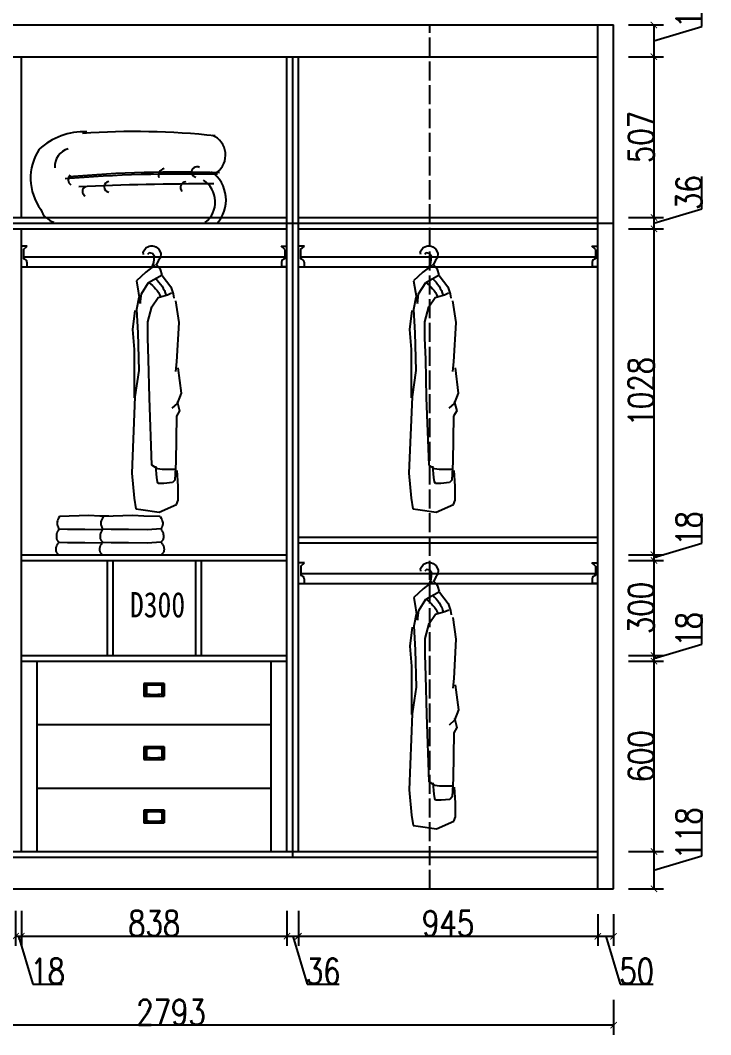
# Model space of a CAD drawing. Header units: millimetres. Extents: x 3255186 to 3429179, y -984851 to -941485.
# Drawn here: x 3334452 to 3336631, y -950054 to -946854 of the extents above; entities that cross this region are included whole.
import ezdxf

# ---------------------------------------------------------------- set-up
doc = ezdxf.new("R2010")
doc.units = ezdxf.units.MM
doc.header["$PDMODE"] = 35
doc.linetypes.add('ACAD_ISO02W100', pattern=[15, 12, -3])
doc.layers.add('图层2', color=7, linetype='Continuous')
doc.layers.add('钢筋', color=7, linetype='Continuous')
doc.styles.add('DIM_FONT', font='SIMPLEX.shx', dxfattribs={"width": 0.8})
doc.dimstyles.new('ISO-25', dxfattribs={"dimtxt": 80, "dimasz": 20, "dimexe": 30, "dimexo": 80, "dimtad": 1, "dimdec": 0, "dimtxsty": 'DIM_FONT', "dimblk": 'ARCHTICK', "dimcen": 2.5, "dimadec": 0, "dimazin": 0, "dimtfac": 1, "dimtdec": 0, "dimtmove": 1, "dimatfit": 3, "dimfxl": 80, "dimfxlon": 1, "dimarcsym": 0})
pattern_1 = [(45, (1305.171, -13759.847), (-2.245064, 2.245064), []), (45, (1305.171, -13758.2594), (-2.245064, 2.245064), [])]

# ---------------------------------------------------------------- blocks, each defined once
blk = doc.blocks.new('衣柜内拉手')
h = blk.add_hatch()
h.set_pattern_fill('STEEL', color=256, style=0)
h.set_pattern_definition(pattern_1)
h.paths.add_polyline_path([(-30, 0), (-40, 0), (-40, -50), (-30, -50)])
h = blk.add_hatch()
h.set_pattern_fill('STEEL', color=256, style=0)
h.set_pattern_definition(pattern_1)
h.paths.add_polyline_path([(40, 0), (30, 0), (30, -50), (40, -50)])
for p, q in [((-40, 0), (40, 0)), ((-40, 0), (-40, -50)), ((-30, 0), (-30, -50)), ((30, 0), (30, -50)), ((40, 0), (40, -50)), ((40, -50), (-40, -50))]:
    blk.add_line(p, q)
for centre, start, end in [((0, -257.6), 83.1787, 96.8213), ((0, 208.1), 263.1787, 276.8213)]:
    blk.add_arc(centre, 252.6, start, end)
blk = doc.blocks.new('A$C77B04BD4')
at = {"color": 8}
for p, q in [((119.2, 821.5), (109.8, 834.9)), ((71.5, 830.8), (64, 817.4)), ((64, 817.4), (65, 803)), ((65, 803), (71.5, 794.8)), ((83.6, 807.1), (90.2, 816.4)), ((85.5, 787.6), (83.6, 807.1)), ((90.2, 816.4), (100.5, 818.4)), ((100.5, 818.4), (105.4, 813.1)), ((118, 813.1), (119.2, 821.5)), ((64.9, 765.6), (79.8, 782.1)), ((71.5, 794.8), (77.1, 781.4)), ((77.1, 781.4), (77.3, 779.4)), ((82.3, 779.4), (111, 757.4)), ((90, 776), (85.5, 787.6)), ((59.9, 746.4), (32.4, 710.8)), ((59.9, 749.2), (64.9, 765.6)), ((102.3, 724.5), (59.9, 749.2)), ((111, 757.4), (141, 730)), ((32.4, 710.8), (24.9, 688.8)), ((124.7, 688.8), (102.3, 724.5)), ((141, 730), (128.5, 658.6)), ((24.9, 688.8), (22.4, 675.1)), ((42.4, 686.1), (29.9, 691.6)), ((72.3, 677.8), (42.4, 686.1)), ((92.3, 647.7), (72.3, 677.8)), ((128.5, 658.6), (124.7, 688.8)), ((133.5, 677.8), (141, 639.4)), ((17.5, 666.9), (7.5, 598.3)), ((104.8, 601), (92.3, 647.7)), ((141, 639.4), (136, 565.4)), ((145.9, 636.7), (153.4, 576.3)), ((7.5, 598.3), (14.7, 474.2)), ((104.8, 548.9), (104.8, 601)), ((153.4, 576.3), (148.4, 513.2)), ((102.3, 483), (104.8, 548.9)), ((136, 565.4), (133.5, 447.4)), ((148.4, 513.2), (148.4, 422.7)), ((99.2, 360.7), (102.3, 483)), ((9.7, 455), (0, 376)), ((14.7, 474.2), (17.2, 444)), ((133.5, 447.4), (145.4, 363.5)), ((148.4, 422.7), (147.9, 360.7)), ((0, 376), (12.5, 343.1)), ((91.7, 148.2), (99.2, 360.7)), ((145.4, 363.5), (155.4, 123.5)), ((11.9, 349.8), (4.4, 319.6)), ((12.5, 343.1), (29.4, 327.8)), ((4.4, 319.6), (14.4, 303.1)), ((14.4, 303.1), (16.9, 159.1)), ((9.4, 82.3), (11.9, 131.7)), ((16.9, 159.1), (19.4, 101.5)), ((19.4, 134.4), (59.3, 134.4)), ((59.3, 134.4), (74.3, 137.2)), ((74.3, 137.2), (91.7, 148.2)), ((76.8, 109.7), (79.3, 145.4)), ((19.4, 101.5), (26.9, 93.3)), ((71.8, 90.5), (74.3, 96)), ((74.3, 96), (76.8, 109.7)), ((155.4, 123.5), (147.9, 43.9)), ((9.4, 38.4), (9.4, 82.3)), ((26.9, 93.3), (54.3, 90.5)), ((54.3, 90.5), (71.8, 90.5)), ((14.4, 24.7), (9.4, 38.4)), ((147.9, 43.9), (142.9, 11)), ((69.3, 0), (14.4, 24.7)), ((126.6, 8.2), (69.3, 0)), ((142.9, 11), (126.6, 8.2))]:
    blk.add_line(p, q, dxfattribs=at)
for centre, radius, start, end in [((93, 811.1), 29.1, 54.7002, 137.5506), ((146, 658.6), 101.7, 129.6668, 165.604), ((160.1, 637.2), 104.7, 123.5053, 155.8861)]:
    blk.add_arc(centre, radius, start, end, dxfattribs=at)
blk = doc.blocks.new('104')
at = {"color": 8}
for centre, radius, start, end in [((55336.2, -7039.6), 206.5, 87.3695, 132.903), ((55499.8, -9168), 2335.7, 83.8146, 94.1119), ((55715.9, -6906.5), 67.9, 306.6601, 66.3783), ((55337.2, -6979.7), 168.5, 147.1638, 215.8516), ((55302.2, -6941.5), 56.8, 105.169, 185.275), ((55692.8, -6959.8), 16.4, 58.1614, 259.3401), ((55647.5, -11404), 4437.8, 88.5712, 94.7848), ((55306.1, -6984.4), 18.8, 130.1605, 236.1976), ((55630.4, -10932.7), 3972.3, 88.0604, 94.9299), ((55594.2, -6970.9), 22.1, 101.5199, 197.5481), ((55675.4, -7048.4), 110, 317.5261, 54.1266), ((55713.6, -15438.6), 8441.1, 89.77661, 92.66784), ((55348.2, -7020.9), 16, 117.8964, 242.1036), ((55417.1, -7006.7), 16.7, 94.7612, 265.2388), ((55659.1, -7008.6), 17.7, 93.2747, 224.2268), ((55669.4, -7054.4), 82.2, 307.8614, 56.4327), ((55263.9, -7054.2), 67.7, 200.9054, 251.4338)]:
    blk.add_arc(centre, radius, start, end, dxfattribs=at)
blk = doc.blocks.new('nmi')
at = {"color": 8}
for p, q in [((52110.9, -6815.1), (52154.7, -6814)), ((52154.7, -6814), (52183.9, -6812.3)), ((52183.9, -6812.3), (52262.1, -6815.1)), ((52247.6, -6814.6), (52270.9, -6814)), ((52270.9, -6814), (52300.1, -6812.3)), ((52300.1, -6812.3), (52378.3, -6815.1)), ((52104.1, -6832), (52104, -6834)), ((52104, -6834), (52104.2, -6835.8)), ((52104.6, -6829.6), (52104.1, -6832)), ((52104.2, -6835.8), (52104.5, -6837.5)), ((52104.5, -6837.5), (52105, -6839)), ((52105.4, -6826.9), (52104.6, -6829.6)), ((52105, -6839), (52105.6, -6840.6)), ((52106.7, -6823.6), (52105.4, -6826.9)), ((52105.6, -6840.6), (52106.2, -6842)), ((52108.5, -6819.7), (52106.7, -6823.6)), ((52110.9, -6815.1), (52108.5, -6819.7)), ((52262.1, -6815.1), (52264.5, -6819.7)), ((52264.5, -6819.7), (52266.3, -6823.6)), ((52266.3, -6823.6), (52267.5, -6826.9)), ((52267.3, -6840.6), (52266.7, -6842)), ((52267.9, -6839), (52267.3, -6840.6)), ((52267.5, -6826.9), (52268.4, -6829.6)), ((52268.4, -6837.5), (52267.9, -6839)), ((52268.4, -6829.6), (52268.8, -6832)), ((52268.7, -6835.8), (52268.4, -6837.5)), ((52268.9, -6834), (52268.7, -6835.8)), ((52268.8, -6832), (52268.9, -6834)), ((52378.3, -6815.1), (52380.7, -6819.7)), ((52380.7, -6819.7), (52382.5, -6823.6)), ((52382.5, -6823.6), (52383.8, -6826.9)), ((52383.6, -6840.6), (52383, -6842)), ((52384.1, -6839), (52383.6, -6840.6)), ((52383.8, -6826.9), (52384.6, -6829.6)), ((52384.6, -6837.5), (52384.1, -6839)), ((52384.6, -6829.6), (52385, -6832)), ((52385, -6835.8), (52384.6, -6837.5)), ((52385, -6832), (52385.1, -6834)), ((52385.1, -6834), (52385, -6835.8)), ((52102.6, -6865.9), (52102.5, -6867.3)), ((52102.5, -6867.3), (52102.5, -6868.6)), ((52102.5, -6868.6), (52102.5, -6869.8)), ((52102.7, -6863.2), (52102.6, -6864.6)), ((52102.6, -6864.6), (52102.6, -6865.9)), ((52102.9, -6861.9), (52102.7, -6863.2)), ((52103.1, -6860.6), (52102.9, -6861.9)), ((52103.5, -6859.3), (52103.1, -6860.6)), ((52103.9, -6858), (52103.5, -6859.3)), ((52104.5, -6856.8), (52103.9, -6858)), ((52105.2, -6855.6), (52104.5, -6856.8)), ((52105.9, -6854.5), (52105.2, -6855.6)), ((52106.5, -6853.3), (52105.9, -6854.5)), ((52106.2, -6842), (52106.8, -6843.5)), ((52107.2, -6852.2), (52106.5, -6853.3)), ((52106.8, -6843.5), (52107.4, -6844.8)), ((52107.7, -6851.1), (52107.2, -6852.2)), ((52107.4, -6844.8), (52107.8, -6846.2)), ((52108, -6849.9), (52107.7, -6851.1)), ((52107.8, -6846.2), (52108.1, -6847.5)), ((52108.2, -6848.7), (52108, -6849.9)), ((52108.1, -6847.5), (52108.2, -6848.7)), ((52108.1, -6848.1), (52145.5, -6850.6)), ((52145.5, -6850.6), (52194.8, -6850.1)), ((52194.8, -6850.1), (52241.2, -6850.1)), ((52241.2, -6850.1), (52265.2, -6848.9)), ((52265.1, -6846.2), (52264.8, -6847.5)), ((52264.8, -6847.5), (52264.8, -6848.7)), ((52264.8, -6848.7), (52264.9, -6849.9)), ((52264.9, -6849.9), (52265.3, -6851.1)), ((52265.6, -6844.8), (52265.1, -6846.2)), ((52265.1, -6850.6), (52311, -6850.1)), ((52265.3, -6851.1), (52265.8, -6852.2)), ((52266.1, -6843.5), (52265.6, -6844.8)), ((52265.8, -6852.2), (52266.4, -6853.3)), ((52266.7, -6842), (52266.1, -6843.5)), ((52266.4, -6853.3), (52267.1, -6854.5)), ((52267.1, -6854.5), (52267.8, -6855.6)), ((52267.8, -6855.6), (52268.4, -6856.8)), ((52268.4, -6856.8), (52269, -6858)), ((52269, -6858), (52269.5, -6859.3)), ((52269.5, -6859.3), (52269.8, -6860.6)), ((52269.8, -6860.6), (52270.1, -6861.9)), ((52270.1, -6861.9), (52270.2, -6863.2)), ((52270.2, -6863.2), (52270.3, -6864.6)), ((52270.3, -6864.6), (52270.4, -6865.9)), ((52270.4, -6865.9), (52270.4, -6867.3)), ((52270.4, -6867.3), (52270.4, -6868.6)), ((52270.4, -6868.6), (52270.4, -6869.8)), ((52311, -6850.1), (52357.4, -6850.1)), ((52357.4, -6850.1), (52381.5, -6848.9)), ((52381.1, -6847.5), (52381, -6848.7)), ((52381, -6848.7), (52381.2, -6849.9)), ((52381.4, -6846.2), (52381.1, -6847.5)), ((52381.2, -6849.9), (52381.5, -6851.1)), ((52381.8, -6844.8), (52381.4, -6846.2)), ((52381.5, -6851.1), (52382, -6852.2)), ((52382.4, -6843.5), (52381.8, -6844.8)), ((52382, -6852.2), (52382.6, -6853.3)), ((52383, -6842), (52382.4, -6843.5)), ((52382.6, -6853.3), (52383.3, -6854.5)), ((52383.3, -6854.5), (52384, -6855.6)), ((52384, -6855.6), (52384.7, -6856.8)), ((52384.7, -6856.8), (52385.3, -6858)), ((52385.3, -6858), (52385.7, -6859.3)), ((52385.7, -6859.3), (52386.1, -6860.6)), ((52386.1, -6860.6), (52386.3, -6861.9)), ((52386.3, -6861.9), (52386.5, -6863.2)), ((52386.5, -6863.2), (52386.6, -6864.6)), ((52386.6, -6864.6), (52386.6, -6865.9)), ((52386.6, -6865.9), (52386.6, -6867.3)), ((52386.6, -6867.3), (52386.6, -6868.6)), ((52386.6, -6868.6), (52386.6, -6869.8)), ((52102, -6895), (52101.6, -6896.2)), ((52102.4, -6893.8), (52102, -6895)), ((52102.9, -6892.7), (52102.4, -6893.8)), ((52102.5, -6869.8), (52102.6, -6871.1)), ((52102.6, -6871.1), (52102.6, -6872.3)), ((52102.6, -6872.3), (52102.7, -6873.4)), ((52102.7, -6873.4), (52102.9, -6874.5)), ((52102.9, -6874.5), (52103.1, -6875.5)), ((52103.5, -6891.5), (52102.9, -6892.7)), ((52103.1, -6875.5), (52103.5, -6876.5)), ((52103.5, -6876.5), (52103.9, -6877.4)), ((52104.2, -6890.4), (52103.5, -6891.5)), ((52103.9, -6877.4), (52104.5, -6878.3)), ((52105, -6889.4), (52104.2, -6890.4)), ((52104.5, -6878.3), (52105.2, -6879.1)), ((52105.8, -6888.3), (52105, -6889.4)), ((52105.2, -6879.1), (52105.9, -6879.9)), ((52106.5, -6887.3), (52105.8, -6888.3)), ((52105.9, -6879.9), (52106.5, -6880.6)), ((52106.5, -6880.6), (52107.1, -6881.4)), ((52107.1, -6886.3), (52106.5, -6887.3)), ((52107.1, -6881.4), (52107.6, -6882.1)), ((52107.6, -6885.4), (52107.1, -6886.3)), ((52107.6, -6882.1), (52108, -6882.9)), ((52108, -6884.5), (52107.6, -6885.4)), ((52108, -6882.9), (52108.1, -6883.7)), ((52108.1, -6883.7), (52108, -6884.5)), ((52108.1, -6883.6), (52145.5, -6886.1)), ((52145.5, -6886.1), (52194.8, -6885.5)), ((52194.8, -6885.5), (52241.2, -6885.5)), ((52241.2, -6885.5), (52265.2, -6884.4)), ((52265, -6882.9), (52264.8, -6883.7)), ((52264.8, -6883.7), (52265, -6884.5)), ((52265.3, -6882.1), (52265, -6882.9)), ((52265, -6884.5), (52265.3, -6885.4)), ((52265.8, -6881.4), (52265.3, -6882.1)), ((52265.3, -6885.4), (52265.8, -6886.3)), ((52265.7, -6886.1), (52311, -6885.5)), ((52266.4, -6880.6), (52265.8, -6881.4)), ((52265.8, -6886.3), (52266.5, -6887.3)), ((52267.1, -6879.9), (52266.4, -6880.6)), ((52266.5, -6887.3), (52267.2, -6888.3)), ((52267.8, -6879.1), (52267.1, -6879.9)), ((52267.2, -6888.3), (52267.9, -6889.4)), ((52268.4, -6878.3), (52267.8, -6879.1)), ((52267.9, -6889.4), (52268.7, -6890.4)), ((52269, -6877.4), (52268.4, -6878.3)), ((52268.7, -6890.4), (52269.4, -6891.5)), ((52269.5, -6876.5), (52269, -6877.4)), ((52269.4, -6891.5), (52270, -6892.7)), ((52269.8, -6875.5), (52269.5, -6876.5)), ((52270.1, -6874.5), (52269.8, -6875.5)), ((52270, -6892.7), (52270.5, -6893.8)), ((52270.2, -6873.4), (52270.1, -6874.5)), ((52270.3, -6872.3), (52270.2, -6873.4)), ((52270.4, -6871.1), (52270.3, -6872.3)), ((52270.4, -6869.8), (52270.4, -6871.1)), ((52270.5, -6893.8), (52271, -6895)), ((52271, -6895), (52271.4, -6896.2)), ((52311, -6885.5), (52357.4, -6885.5)), ((52357.4, -6885.5), (52381.5, -6884.4)), ((52381.2, -6882.9), (52381.1, -6883.7)), ((52381.1, -6883.7), (52381.2, -6884.5)), ((52381.5, -6882.1), (52381.2, -6882.9)), ((52381.2, -6884.5), (52381.6, -6885.4)), ((52382, -6881.4), (52381.5, -6882.1)), ((52381.6, -6885.4), (52382.1, -6886.3)), ((52382.7, -6880.6), (52382, -6881.4)), ((52382.1, -6886.3), (52382.7, -6887.3)), ((52383.3, -6879.9), (52382.7, -6880.6)), ((52382.7, -6887.3), (52383.4, -6888.3)), ((52384, -6879.1), (52383.3, -6879.9)), ((52383.4, -6888.3), (52384.2, -6889.4)), ((52384.7, -6878.3), (52384, -6879.1)), ((52384.2, -6889.4), (52384.9, -6890.4)), ((52385.3, -6877.4), (52384.7, -6878.3)), ((52384.9, -6890.4), (52385.6, -6891.5)), ((52385.7, -6876.5), (52385.3, -6877.4)), ((52385.6, -6891.5), (52386.3, -6892.7)), ((52386.1, -6875.5), (52385.7, -6876.5)), ((52386.3, -6874.5), (52386.1, -6875.5)), ((52386.5, -6873.4), (52386.3, -6874.5)), ((52386.3, -6892.7), (52386.8, -6893.8)), ((52386.6, -6872.3), (52386.5, -6873.4)), ((52386.6, -6869.8), (52386.6, -6871.1)), ((52386.6, -6871.1), (52386.6, -6872.3)), ((52386.8, -6893.8), (52387.2, -6895)), ((52387.2, -6895), (52387.6, -6896.2)), ((52100.9, -6899.9), (52100.8, -6901.2)), ((52100.8, -6901.2), (52100.8, -6902.5)), ((52100.8, -6902.5), (52100.8, -6903.8)), ((52100.8, -6903.8), (52100.9, -6905.1)), ((52101.1, -6898.7), (52100.9, -6899.9)), ((52100.9, -6905.1), (52101.1, -6906.3)), ((52101.3, -6897.4), (52101.1, -6898.7)), ((52101.1, -6906.3), (52101.3, -6907.6)), ((52101.6, -6896.2), (52101.3, -6897.4)), ((52101.3, -6907.6), (52101.7, -6908.8)), ((52101.7, -6908.8), (52102.2, -6909.9)), ((52102.2, -6909.9), (52102.8, -6911)), ((52102.8, -6911), (52103.5, -6911.9)), ((52103.5, -6911.9), (52104.3, -6912.8)), ((52104.3, -6912.8), (52105.1, -6913.7)), ((52105.1, -6913.7), (52105.9, -6914.4)), ((52105.9, -6914.4), (52106.6, -6915.2)), ((52106.6, -6915.2), (52107.2, -6915.9)), ((52107.2, -6915.9), (52107.6, -6916.7)), ((52107.6, -6916.7), (52107.6, -6916.7)), ((52265.3, -6916.7), (52265.1, -6917.4)), ((52265.1, -6917.4), (52265.2, -6917.6)), ((52265.2, -6917.6), (52265.2, -6917.6)), ((52265.7, -6915.9), (52265.3, -6916.7)), ((52266.3, -6915.2), (52265.7, -6915.9)), ((52267, -6914.4), (52266.3, -6915.2)), ((52267.8, -6913.7), (52267, -6914.4)), ((52268.6, -6912.8), (52267.8, -6913.7)), ((52269.4, -6911.9), (52268.6, -6912.8)), ((52270.2, -6911), (52269.4, -6911.9)), ((52270.8, -6909.9), (52270.2, -6911)), ((52271.2, -6908.8), (52270.8, -6909.9)), ((52271.6, -6907.6), (52271.2, -6908.8)), ((52271.4, -6896.2), (52271.6, -6897.4)), ((52271.6, -6897.4), (52271.9, -6898.7)), ((52271.9, -6906.3), (52271.6, -6907.6)), ((52271.9, -6898.7), (52272, -6899.9)), ((52272.1, -6905.1), (52271.9, -6906.3)), ((52272, -6899.9), (52272.1, -6901.2)), ((52272.1, -6901.2), (52272.2, -6902.5)), ((52272.2, -6902.5), (52272.1, -6903.8)), ((52272.1, -6903.8), (52272.1, -6905.1)), ((52381.6, -6916.7), (52381.4, -6917.4)), ((52381.4, -6917.4), (52381.4, -6917.6)), ((52382, -6915.9), (52381.6, -6916.7)), ((52382.5, -6915.2), (52382, -6915.9)), ((52383.3, -6914.4), (52382.5, -6915.2)), ((52384.1, -6913.7), (52383.3, -6914.4)), ((52384.9, -6912.8), (52384.1, -6913.7)), ((52385.7, -6911.9), (52384.9, -6912.8)), ((52386.4, -6911), (52385.7, -6911.9)), ((52387, -6909.9), (52386.4, -6911)), ((52387.5, -6908.8), (52387, -6909.9)), ((52387.9, -6907.6), (52387.5, -6908.8)), ((52387.6, -6896.2), (52387.9, -6897.4)), ((52387.9, -6897.4), (52388.1, -6898.7)), ((52388.1, -6906.3), (52387.9, -6907.6)), ((52388.1, -6898.7), (52388.3, -6899.9)), ((52388.3, -6905.1), (52388.1, -6906.3)), ((52388.3, -6899.9), (52388.4, -6901.2)), ((52388.4, -6903.8), (52388.3, -6905.1)), ((52388.4, -6901.2), (52388.4, -6902.5)), ((52388.4, -6902.5), (52388.4, -6903.8))]:
    blk.add_line(p, q, dxfattribs=at)
blk = doc.blocks.new('_ArchTick')
at = {"color": 0, "linetype": 'ByBlock', "const_width": 0.15}
blk.add_lwpolyline([(-0.5, -0.5), (0.5, 0.5)], dxfattribs=at)
blk = doc.blocks.new('*D82')
at = {"color": 0, "lineweight": -2, "ltscale": 5}
for p, q in [((3334437.3, -949663.6), (3334437.3, -949773.6)), ((3334455.3, -949663.6), (3334455.3, -949773.6)), ((3334437.3, -949743.6), (3334455.3, -949743.6)), ((3334446.3, -949743.6), (3334491.6, -949894.5)), ((3334491.6, -949894.5), (3334584.3, -949894.5))]:
    blk.add_line(p, q, dxfattribs=at)
at = {"layer": 'Defpoints', "color": 0, "ltscale": 5}
for p in [(3334437.3, -949476), (3334455.3, -949476), (3334455.3, -949743.6)]:
    blk.add_point(p, dxfattribs=at)
at = {"color": 0, "lineweight": -2, "ltscale": 5, "xscale": 20, "yscale": 20, "zscale": 20, "rotation": 180}
blk.add_blockref('_ArchTick', (3334437.3, -949743.6), dxfattribs=at)
at = {"color": 0, "lineweight": -2, "ltscale": 5, "xscale": 20, "yscale": 20, "zscale": 20}
blk.add_blockref('_ArchTick', (3334455.3, -949743.6), dxfattribs=at)
at = {"color": 0, "ltscale": 5, "insert": (3334538, -949853.9), "char_height": 80, "attachment_point": 5, "style": 'DIM_FONT'}
blk.add_mtext('18', dxfattribs=at)
blk = doc.blocks.new('*D83')
at = {"color": 0, "lineweight": -2, "ltscale": 5}
for p, q in [((3334455.3, -949663.6), (3334455.3, -949773.6)), ((3335293.5, -949663.6), (3335293.5, -949773.6)), ((3334455.3, -949743.6), (3335293.5, -949743.6))]:
    blk.add_line(p, q, dxfattribs=at)
at = {"layer": 'Defpoints', "color": 0, "ltscale": 5}
for p in [(3334455.3, -949476), (3335293.5, -949476), (3335293.5, -949743.6)]:
    blk.add_point(p, dxfattribs=at)
at = {"color": 0, "lineweight": -2, "ltscale": 5, "xscale": 20, "yscale": 20, "zscale": 20, "rotation": 180}
blk.add_blockref('_ArchTick', (3334455.3, -949743.6), dxfattribs=at)
at = {"color": 0, "lineweight": -2, "ltscale": 5, "xscale": 20, "yscale": 20, "zscale": 20}
blk.add_blockref('_ArchTick', (3335293.5, -949743.6), dxfattribs=at)
at = {"color": 0, "ltscale": 5, "insert": (3334874.4, -949702.9), "char_height": 80, "attachment_point": 5, "style": 'DIM_FONT'}
blk.add_mtext('838', dxfattribs=at)
blk = doc.blocks.new('*D84')
at = {"color": 0, "lineweight": -2, "ltscale": 5}
for p, q in [((3335293.5, -949663.6), (3335293.5, -949773.6)), ((3335329.5, -949663.6), (3335329.5, -949773.6)), ((3335293.5, -949743.6), (3335329.5, -949743.6)), ((3335311.5, -949743.6), (3335356.8, -949894.5)), ((3335356.8, -949894.5), (3335458.6, -949894.5))]:
    blk.add_line(p, q, dxfattribs=at)
at = {"layer": 'Defpoints', "color": 0, "ltscale": 5}
for p in [(3335293.5, -949476), (3335329.5, -949476), (3335329.5, -949743.6)]:
    blk.add_point(p, dxfattribs=at)
at = {"color": 0, "lineweight": -2, "ltscale": 5, "xscale": 20, "yscale": 20, "zscale": 20, "rotation": 180}
blk.add_blockref('_ArchTick', (3335293.5, -949743.6), dxfattribs=at)
at = {"color": 0, "lineweight": -2, "ltscale": 5, "xscale": 20, "yscale": 20, "zscale": 20}
blk.add_blockref('_ArchTick', (3335329.5, -949743.6), dxfattribs=at)
at = {"color": 0, "ltscale": 5, "insert": (3335407.7, -949853.9), "char_height": 80, "attachment_point": 5, "style": 'DIM_FONT'}
blk.add_mtext('36', dxfattribs=at)
blk = doc.blocks.new('*D85')
at = {"color": 0, "lineweight": -2, "ltscale": 5}
for p, q in [((3335329.5, -949663.6), (3335329.5, -949773.6)), ((3336274.1, -949674), (3336274.1, -949773.6)), ((3335329.5, -949743.6), (3336274.1, -949743.6))]:
    blk.add_line(p, q, dxfattribs=at)
at = {"layer": 'Defpoints', "color": 0, "ltscale": 5}
for p in [(3335329.5, -949476), (3336274.1, -949594), (3336274.1, -949743.6)]:
    blk.add_point(p, dxfattribs=at)
at = {"color": 0, "lineweight": -2, "ltscale": 5, "xscale": 20, "yscale": 20, "zscale": 20, "rotation": 180}
blk.add_blockref('_ArchTick', (3335329.5, -949743.6), dxfattribs=at)
at = {"color": 0, "lineweight": -2, "ltscale": 5, "xscale": 20, "yscale": 20, "zscale": 20}
blk.add_blockref('_ArchTick', (3336274.1, -949743.6), dxfattribs=at)
at = {"color": 0, "ltscale": 5, "insert": (3335801.8, -949702.9), "char_height": 80, "attachment_point": 5, "style": 'DIM_FONT'}
blk.add_mtext('945', dxfattribs=at)
blk = doc.blocks.new('*D86')
at = {"color": 0, "lineweight": -2, "ltscale": 5}
for p, q in [((3336274.1, -949674), (3336274.1, -949773.6)), ((3336324.1, -949674), (3336324.1, -949773.6)), ((3336274.1, -949743.6), (3336324.1, -949743.6)), ((3336299.1, -949743.6), (3336344.4, -949894.5)), ((3336344.4, -949894.5), (3336449.3, -949894.5))]:
    blk.add_line(p, q, dxfattribs=at)
at = {"layer": 'Defpoints', "color": 0, "ltscale": 5}
for p in [(3336274.1, -949594), (3336324.1, -949594), (3336324.1, -949743.6)]:
    blk.add_point(p, dxfattribs=at)
at = {"color": 0, "lineweight": -2, "ltscale": 5, "xscale": 20, "yscale": 20, "zscale": 20, "rotation": 180}
blk.add_blockref('_ArchTick', (3336274.1, -949743.6), dxfattribs=at)
at = {"color": 0, "lineweight": -2, "ltscale": 5, "xscale": 20, "yscale": 20, "zscale": 20}
blk.add_blockref('_ArchTick', (3336324.1, -949743.6), dxfattribs=at)
at = {"color": 0, "ltscale": 5, "insert": (3336396.9, -949853.9), "char_height": 80, "attachment_point": 5, "style": 'DIM_FONT'}
blk.add_mtext('50', dxfattribs=at)
blk = doc.blocks.new('*D87')
at = {"color": 0, "lineweight": -2, "ltscale": 5}
for p, q in [((3333531.1, -949944.1), (3333531.1, -950054.1)), ((3336324.1, -949944.1), (3336324.1, -950054.1)), ((3336324.1, -950024.1), (3333531.1, -950024.1))]:
    blk.add_line(p, q, dxfattribs=at)
at = {"layer": 'Defpoints', "color": 0, "ltscale": 5}
for p in [(3333531.1, -949594), (3336324.1, -949594), (3333531.1, -950024.1)]:
    blk.add_point(p, dxfattribs=at)
at = {"color": 0, "lineweight": -2, "ltscale": 5, "xscale": 20, "yscale": 20, "zscale": 20, "rotation": 180}
blk.add_blockref('_ArchTick', (3333531.1, -950024.1), dxfattribs=at)
at = {"color": 0, "lineweight": -2, "ltscale": 5, "xscale": 20, "yscale": 20, "zscale": 20}
blk.add_blockref('_ArchTick', (3336324.1, -950024.1), dxfattribs=at)
at = {"color": 0, "ltscale": 5, "insert": (3334927.6, -949983.5), "char_height": 80, "attachment_point": 5, "style": 'DIM_FONT'}
blk.add_mtext('2793', dxfattribs=at)
blk = doc.blocks.new('*D88')
at = {"color": 0, "lineweight": -2, "ltscale": 5}
for p, q in [((3336602.5, -946873.7), (3336602.5, -946720)), ((3336371.5, -946869), (3336481.5, -946869)), ((3336451.5, -946869), (3336451.5, -946969)), ((3336451.5, -946919), (3336602.5, -946873.7)), ((3336371.5, -946969), (3336481.5, -946969))]:
    blk.add_line(p, q, dxfattribs=at)
at = {"layer": 'Defpoints', "color": 0, "ltscale": 5}
for p in [(3336274.1, -946869), (3336274.1, -946969), (3336451.5, -946969)]:
    blk.add_point(p, dxfattribs=at)
at = {"color": 0, "lineweight": -2, "ltscale": 5, "xscale": 20, "yscale": 20, "zscale": 20}
for p, rotation in [((3336451.5, -946869), 90), ((3336451.5, -946969), 270)]:
    blk.add_blockref('_ArchTick', p, dxfattribs=dict(at, rotation=rotation))
at = {"color": 0, "ltscale": 5, "insert": (3336561.9, -946796.9), "char_height": 80, "attachment_point": 5, "rotation": 90, "style": 'DIM_FONT'}
blk.add_mtext('100', dxfattribs=at)
blk = doc.blocks.new('*D89')
at = {"color": 0, "lineweight": -2, "ltscale": 5}
for p, q in [((3336371.5, -946969), (3336481.5, -946969)), ((3336451.5, -946969), (3336451.5, -947476)), ((3336371.5, -947476), (3336481.5, -947476))]:
    blk.add_line(p, q, dxfattribs=at)
at = {"layer": 'Defpoints', "color": 0, "ltscale": 5}
for p in [(3336274.1, -946969), (3336274.1, -947476), (3336451.5, -947476)]:
    blk.add_point(p, dxfattribs=at)
at = {"color": 0, "lineweight": -2, "ltscale": 5, "xscale": 20, "yscale": 20, "zscale": 20}
for p, rotation in [((3336451.5, -946969), 90), ((3336451.5, -947476), 270)]:
    blk.add_blockref('_ArchTick', p, dxfattribs=dict(at, rotation=rotation))
at = {"color": 0, "ltscale": 5, "insert": (3336410.9, -947222.5), "char_height": 80, "attachment_point": 5, "rotation": 90, "style": 'DIM_FONT'}
blk.add_mtext('507', dxfattribs=at)
blk = doc.blocks.new('*D90')
at = {"color": 0, "lineweight": -2, "ltscale": 5}
for p, q in [((3336602.5, -947448.7), (3336602.5, -947346.9)), ((3336451.5, -947494), (3336602.5, -947448.7)), ((3336371.5, -947476), (3336481.5, -947476)), ((3336451.5, -947476), (3336451.5, -947512)), ((3336371.5, -947512), (3336481.5, -947512))]:
    blk.add_line(p, q, dxfattribs=at)
at = {"layer": 'Defpoints', "color": 0, "ltscale": 5}
for p in [(3336274.1, -947476), (3336274.1, -947512), (3336451.5, -947512)]:
    blk.add_point(p, dxfattribs=at)
at = {"color": 0, "lineweight": -2, "ltscale": 5, "xscale": 20, "yscale": 20, "zscale": 20}
for p, rotation in [((3336451.5, -947476), 90), ((3336451.5, -947512), 270)]:
    blk.add_blockref('_ArchTick', p, dxfattribs=dict(at, rotation=rotation))
at = {"color": 0, "ltscale": 5, "insert": (3336561.9, -947397.8), "char_height": 80, "attachment_point": 5, "rotation": 90, "style": 'DIM_FONT'}
blk.add_mtext('36', dxfattribs=at)
blk = doc.blocks.new('*D91')
at = {"color": 0, "lineweight": -2, "ltscale": 5}
for p, q in [((3336371.5, -947512), (3336481.5, -947512)), ((3336451.5, -947512), (3336451.5, -948540)), ((3336371.5, -948540), (3336481.5, -948540))]:
    blk.add_line(p, q, dxfattribs=at)
at = {"layer": 'Defpoints', "color": 0, "ltscale": 5}
for p in [(3336274.1, -947512), (3335293.5, -948540), (3336451.5, -948540)]:
    blk.add_point(p, dxfattribs=at)
at = {"color": 0, "lineweight": -2, "ltscale": 5, "xscale": 20, "yscale": 20, "zscale": 20}
for p, rotation in [((3336451.5, -947512), 90), ((3336451.5, -948540), 270)]:
    blk.add_blockref('_ArchTick', p, dxfattribs=dict(at, rotation=rotation))
at = {"color": 0, "ltscale": 5, "insert": (3336410.9, -948026), "char_height": 80, "attachment_point": 5, "rotation": 90, "style": 'DIM_FONT'}
blk.add_mtext('1028', dxfattribs=at)
blk = doc.blocks.new('*D92')
at = {"color": 0, "lineweight": -2, "ltscale": 5}
for p, q in [((3336602.5, -948503.7), (3336602.5, -948411)), ((3336451.5, -948549), (3336602.5, -948503.7)), ((3336371.5, -948540), (3336481.5, -948540)), ((3336371.5, -948558), (3336481.5, -948558)), ((3336451.5, -948540), (3336451.5, -948558))]:
    blk.add_line(p, q, dxfattribs=at)
at = {"layer": 'Defpoints', "color": 0, "ltscale": 5}
for p in [(3335293.5, -948540), (3335293.5, -948558), (3336451.5, -948558)]:
    blk.add_point(p, dxfattribs=at)
at = {"color": 0, "lineweight": -2, "ltscale": 5, "xscale": 20, "yscale": 20, "zscale": 20}
for p, rotation in [((3336451.5, -948540), 90), ((3336451.5, -948558), 270)]:
    blk.add_blockref('_ArchTick', p, dxfattribs=dict(at, rotation=rotation))
at = {"color": 0, "ltscale": 5, "insert": (3336561.9, -948457.3), "char_height": 80, "attachment_point": 5, "rotation": 90, "style": 'DIM_FONT'}
blk.add_mtext('18', dxfattribs=at)
blk = doc.blocks.new('*D93')
at = {"color": 0, "lineweight": -2, "ltscale": 5}
for p, q in [((3336371.5, -948558), (3336481.5, -948558)), ((3336451.5, -948558), (3336451.5, -948858)), ((3336371.5, -948858), (3336481.5, -948858))]:
    blk.add_line(p, q, dxfattribs=at)
at = {"layer": 'Defpoints', "color": 0, "ltscale": 5}
for p in [(3335293.5, -948558), (3335293.5, -948858), (3336451.5, -948858)]:
    blk.add_point(p, dxfattribs=at)
at = {"color": 0, "lineweight": -2, "ltscale": 5, "xscale": 20, "yscale": 20, "zscale": 20}
for p, rotation in [((3336451.5, -948558), 90), ((3336451.5, -948858), 270)]:
    blk.add_blockref('_ArchTick', p, dxfattribs=dict(at, rotation=rotation))
at = {"color": 0, "ltscale": 5, "insert": (3336410.9, -948708), "char_height": 80, "attachment_point": 5, "rotation": 90, "style": 'DIM_FONT'}
blk.add_mtext('300', dxfattribs=at)
blk = doc.blocks.new('*D94')
at = {"color": 0, "lineweight": -2, "ltscale": 5}
for p, q in [((3336602.5, -948821.7), (3336602.5, -948729)), ((3336451.5, -948867), (3336602.5, -948821.7)), ((3336371.5, -948858), (3336481.5, -948858)), ((3336371.5, -948876), (3336481.5, -948876)), ((3336451.5, -948858), (3336451.5, -948876))]:
    blk.add_line(p, q, dxfattribs=at)
at = {"layer": 'Defpoints', "color": 0, "ltscale": 5}
for p in [(3335293.5, -948858), (3335293.5, -948876), (3336451.5, -948876)]:
    blk.add_point(p, dxfattribs=at)
at = {"color": 0, "lineweight": -2, "ltscale": 5, "xscale": 20, "yscale": 20, "zscale": 20}
for p, rotation in [((3336451.5, -948858), 90), ((3336451.5, -948876), 270)]:
    blk.add_blockref('_ArchTick', p, dxfattribs=dict(at, rotation=rotation))
at = {"color": 0, "ltscale": 5, "insert": (3336561.9, -948775.3), "char_height": 80, "attachment_point": 5, "rotation": 90, "style": 'DIM_FONT'}
blk.add_mtext('18', dxfattribs=at)
blk = doc.blocks.new('*D95')
at = {"color": 0, "lineweight": -2, "ltscale": 5}
for p, q in [((3336371.5, -948876), (3336481.5, -948876)), ((3336451.5, -948876), (3336451.5, -949476)), ((3336371.5, -949476), (3336481.5, -949476))]:
    blk.add_line(p, q, dxfattribs=at)
at = {"layer": 'Defpoints', "color": 0, "ltscale": 5}
for p in [(3335293.5, -948876), (3335293.5, -949476), (3336451.5, -949476)]:
    blk.add_point(p, dxfattribs=at)
at = {"color": 0, "lineweight": -2, "ltscale": 5, "xscale": 20, "yscale": 20, "zscale": 20}
for p, rotation in [((3336451.5, -948876), 90), ((3336451.5, -949476), 270)]:
    blk.add_blockref('_ArchTick', p, dxfattribs=dict(at, rotation=rotation))
at = {"color": 0, "ltscale": 5, "insert": (3336410.9, -949176), "char_height": 80, "attachment_point": 5, "rotation": 90, "style": 'DIM_FONT'}
blk.add_mtext('600', dxfattribs=at)
blk = doc.blocks.new('*D96')
at = {"color": 0, "lineweight": -2, "ltscale": 5}
for p, q in [((3336602.5, -949489.7), (3336602.5, -949348.2)), ((3336371.5, -949476), (3336481.5, -949476)), ((3336451.5, -949476), (3336451.5, -949594)), ((3336451.5, -949535), (3336602.5, -949489.7)), ((3336371.5, -949594), (3336481.5, -949594))]:
    blk.add_line(p, q, dxfattribs=at)
at = {"layer": 'Defpoints', "color": 0, "ltscale": 5}
for p in [(3335293.5, -949476), (3335288.8, -949594), (3336451.5, -949594)]:
    blk.add_point(p, dxfattribs=at)
at = {"color": 0, "lineweight": -2, "ltscale": 5, "xscale": 20, "yscale": 20, "zscale": 20}
for p, rotation in [((3336451.5, -949476), 90), ((3336451.5, -949594), 270)]:
    blk.add_blockref('_ArchTick', p, dxfattribs=dict(at, rotation=rotation))
at = {"color": 0, "ltscale": 5, "insert": (3336561.9, -949419), "char_height": 80, "attachment_point": 5, "rotation": 90, "style": 'DIM_FONT'}
blk.add_mtext('118', dxfattribs=at)
blk = doc.blocks.new('*D409')
at = {"color": 0, "lineweight": -2, "ltscale": 5}
for p, q in [((3374459, -946810), (3374489, -946810)), ((3374459, -946810), (3374459, -947410)), ((3374379, -947410), (3374489, -947410))]:
    blk.add_line(p, q, dxfattribs=at)
at = {"layer": 'Defpoints', "color": 0, "ltscale": 5}
for p in [(3374429.6, -946810), (3292697, -947410), (3374459, -947410)]:
    blk.add_point(p, dxfattribs=at)
at = {"color": 0, "lineweight": -2, "ltscale": 5, "xscale": 20, "yscale": 20, "zscale": 20}
for p, rotation in [((3374459, -946810), 90), ((3374459, -947410), 270)]:
    blk.add_blockref('_ArchTick', p, dxfattribs=dict(at, rotation=rotation))
at = {"color": 0, "ltscale": 5, "insert": (3374418.4, -947110), "char_height": 80, "attachment_point": 5, "rotation": 90, "style": 'DIM_FONT'}
blk.add_mtext('600', dxfattribs=at)

msp = doc.modelspace()

# ---------------------------------------------------------------- linework, layer by layer
at = {"ltscale": 5}
for p, q in [((3333531.1, -946869), (3336324.1, -946869)), ((3336274.1, -949594), (3336274.1, -946869)), ((3336324.1, -949594), (3336324.1, -946869)), ((3333581.1, -946969), (3336274.1, -946969)), ((3334455.3, -947476), (3334455.3, -946969)), ((3335293.5, -949476), (3335293.5, -946969)), ((3335311.5, -949494), (3335311.5, -946969)), ((3335329.5, -949476), (3335329.5, -946969)), ((3333581.1, -947476), (3335293.5, -947476)), ((3333581.1, -947494), (3336324.1, -947494)), ((3335329.5, -947476), (3336274.1, -947476)), ((3333581.1, -947512), (3335293.5, -947512)), ((3334455.3, -949476), (3334455.3, -947512)), ((3335329.5, -947512), (3336274.1, -947512)), ((3334455.3, -948540), (3335293.5, -948540)), ((3334455.3, -948558), (3335293.5, -948558)), ((3334455.3, -948858), (3335293.5, -948858)), ((3334455.3, -948876), (3335293.5, -948876)), ((3334505.3, -949476), (3334505.3, -948876)), ((3335243.5, -949476), (3335243.5, -948876)), ((3334505.3, -949076), (3335243.5, -949076)), ((3334505.3, -949276), (3335243.5, -949276)), ((3333581.1, -949476), (3336274.1, -949476)), ((3333581.1, -949494), (3336274.1, -949494)), ((3333531.1, -949594), (3336324.1, -949594))]:
    msp.add_line(p, q, dxfattribs=at)
at = {"color": 252, "linetype": 'ACAD_ISO02W100', "ltscale": 5}
msp.add_line((3335744.1, -949594), (3335744.1, -946869), dxfattribs=at)
at = {"linetype": 'ByBlock'}
for p, q in [((3334462, -947631.6), (3335293.5, -947631.6)), ((3335336.2, -947631.6), (3336274.1, -947631.6)), ((3335337, -948630.5), (3336274.1, -948630.5))]:
    msp.add_line(p, q, dxfattribs=at)
for p, q in [((3335329.5, -948485), (3336274.1, -948485)), ((3335329.5, -948503), (3336274.1, -948503)), ((3334725.7, -948558), (3334725.7, -948858)), ((3334743.7, -948558), (3334743.7, -948858)), ((3335005.1, -948558), (3335005.1, -948858)), ((3335023.1, -948558), (3335023.1, -948858))]:
    msp.add_line(p, q)
at = {"layer": '钢筋', "linetype": 'ByBlock'}
for p, q in [((3334474.1, -947566.6), (3334455.3, -947566.6)), ((3334462, -947577.6), (3334474.1, -947566.6)), ((3335274.8, -947566.6), (3335293.5, -947566.6)), ((3335286.9, -947577.6), (3335274.8, -947566.6)), ((3335348.3, -947566.6), (3335329.5, -947566.6)), ((3335336.2, -947577.6), (3335348.3, -947566.6)), ((3336255.4, -947566.6), (3336274.1, -947566.6)), ((3336267.5, -947577.6), (3336255.4, -947566.6)), ((3334462, -947577.6), (3334462, -947606.6)), ((3335286.9, -947577.6), (3335286.9, -947606.6)), ((3335336.2, -947577.6), (3335336.2, -947606.6)), ((3336267.5, -947577.6), (3336267.5, -947606.6)), ((3334455.3, -947631.6), (3334473, -947631.6)), ((3335286.9, -947601.6), (3334462, -947601.6)), ((3334473, -947617.6), (3334473, -947631.6)), ((3335275.9, -947617.6), (3335275.9, -947631.6)), ((3335293.5, -947631.6), (3335275.9, -947631.6)), ((3335329.5, -947631.6), (3335347.2, -947631.6)), ((3336267.5, -947601.6), (3335336.2, -947601.6)), ((3335347.2, -947617.6), (3335347.2, -947631.6)), ((3336256.5, -947617.6), (3336256.5, -947631.6)), ((3336274.1, -947631.6), (3336256.5, -947631.6)), ((3335349.1, -948565.5), (3335330.4, -948565.5)), ((3335337, -948576.5), (3335349.1, -948565.5)), ((3335337, -948576.5), (3335337, -948605.6)), ((3336255.4, -948565.5), (3336274.1, -948565.5)), ((3336267.5, -948576.5), (3336255.4, -948565.5)), ((3336267.5, -948576.5), (3336267.5, -948605.6)), ((3336267.5, -948600.5), (3335337, -948600.5)), ((3335348, -948616.6), (3335348, -948630.5)), ((3336256.5, -948616.6), (3336256.5, -948630.5)), ((3335330.4, -948630.5), (3335348, -948630.5)), ((3336274.1, -948630.5), (3336256.5, -948630.5))]:
    msp.add_line(p, q, dxfattribs=at)
for centre, start, end in [((3334462, -947617.6), 0, 90), ((3335286.9, -947617.6), 90, 180), ((3335336.2, -947617.6), 0, 90), ((3336267.5, -947617.6), 90, 180), ((3335337, -948616.6), 0, 90), ((3336267.5, -948616.6), 90, 180)]:
    msp.add_arc(centre, 11, start, end, dxfattribs=at)

# ---------------------------------------------------------------- block references
at = {"color": 8}
msp.add_blockref('104', (3279315.7, -940372.9), dxfattribs=at)
at = {"color": 8, "xscale": -1.188000000081956, "yscale": 1.188000000081956, "zscale": 1.188}
msp.add_blockref('nmi', (3396801.2, -940322.9), dxfattribs=at)
at = {"xscale": -0.8000000002793968, "yscale": 0.8000000000465661, "zscale": 0.8000000000000007}
for p in [(3334874.1, -948946), (3334874.1, -949146), (3334874.1, -949346)]:
    msp.add_blockref('衣柜内拉手', p, dxfattribs=at)
at = {"layer": '图层2', "color": 6, "xscale": -1}
for p in [(3334959.2, -948406), (3335833.4, -948406), (3335834.3, -949405)]:
    msp.add_blockref('A$C77B04BD4', p, dxfattribs=at)

# ---------------------------------------------------------------- texts
at = {"insert": (3334798, -948657.7), "char_height": 80, "width": 1175.852, "attachment_point": 1, "style": 'DIM_FONT'}
msp.add_mtext('{\\fSimSun|b0|i0|c134|p2;D300}', dxfattribs=at)

# ---------------------------------------------------------------- dimensions: what is measured, and where the dimension line sits
at = {"ltscale": 5}
for base, p1, p2, picture, middle in [((3336451.5, -946969), (3336274.1, -946869), (3336274.1, -946969), '*D88', (3336561.9, -946873)), ((3374459, -947410), (3374429.6, -946810), (3292697, -947410), '*D409', (3374418.4, -947110)), ((3336451.5, -947476), (3336274.1, -946969), (3336274.1, -947476), '*D89', (3336410.9, -947222.5)), ((3336451.5, -947512), (3336274.1, -947476), (3336274.1, -947512), '*D90', (3336561.9, -947448)), ((3336451.5, -948540), (3336274.1, -947512), (3335293.5, -948540), '*D91', (3336410.9, -948026)), ((3336451.5, -948558), (3335293.5, -948540), (3335293.5, -948558), '*D92', (3336561.9, -948503)), ((3336451.5, -948858), (3335293.5, -948558), (3335293.5, -948858), '*D93', (3336410.9, -948708)), ((3336451.5, -948876), (3335293.5, -948858), (3335293.5, -948876), '*D94', (3336561.9, -948821)), ((3336451.5, -949476), (3335293.5, -948876), (3335293.5, -949476), '*D95', (3336410.9, -949176)), ((3336451.5, -949594), (3335293.5, -949476), (3335288.8, -949594), '*D96', (3336561.9, -949489))]:
    dim = msp.add_linear_dim(base=base, p1=p1, p2=p2, angle=90, dimstyle='ISO-25', dxfattribs=at)
    dim.commit()
    dim.dimension.update_dxf_attribs({"geometry": picture, "text_midpoint": middle})
for base, p1, p2, picture, middle in [((3334455.3, -949743.6), (3334437.3, -949476), (3334455.3, -949476), '*D82', (3334492.2, -949853.9)), ((3335293.5, -949743.6), (3334455.3, -949476), (3335293.5, -949476), '*D83', (3334874.4, -949702.9)), ((3335329.5, -949743.6), (3335293.5, -949476), (3335329.5, -949476), '*D84', (3335357.4, -949853.9)), ((3336274.1, -949743.6), (3335329.5, -949476), (3336274.1, -949594), '*D85', (3335801.8, -949702.9)), ((3333531.1, -950024.1), (3336324.1, -949594), (3333531.1, -949594), '*D87', (3334927.6, -949983.5)), ((3336324.1, -949743.6), (3336274.1, -949594), (3336324.1, -949594), '*D86', (3336345, -949853.9))]:
    dim = msp.add_linear_dim(base=base, p1=p1, p2=p2, dimstyle='ISO-25', dxfattribs=at)
    dim.commit()
    dim.dimension.update_dxf_attribs({"geometry": picture, "text_midpoint": middle})

doc.saveas('drawing.dxf')
